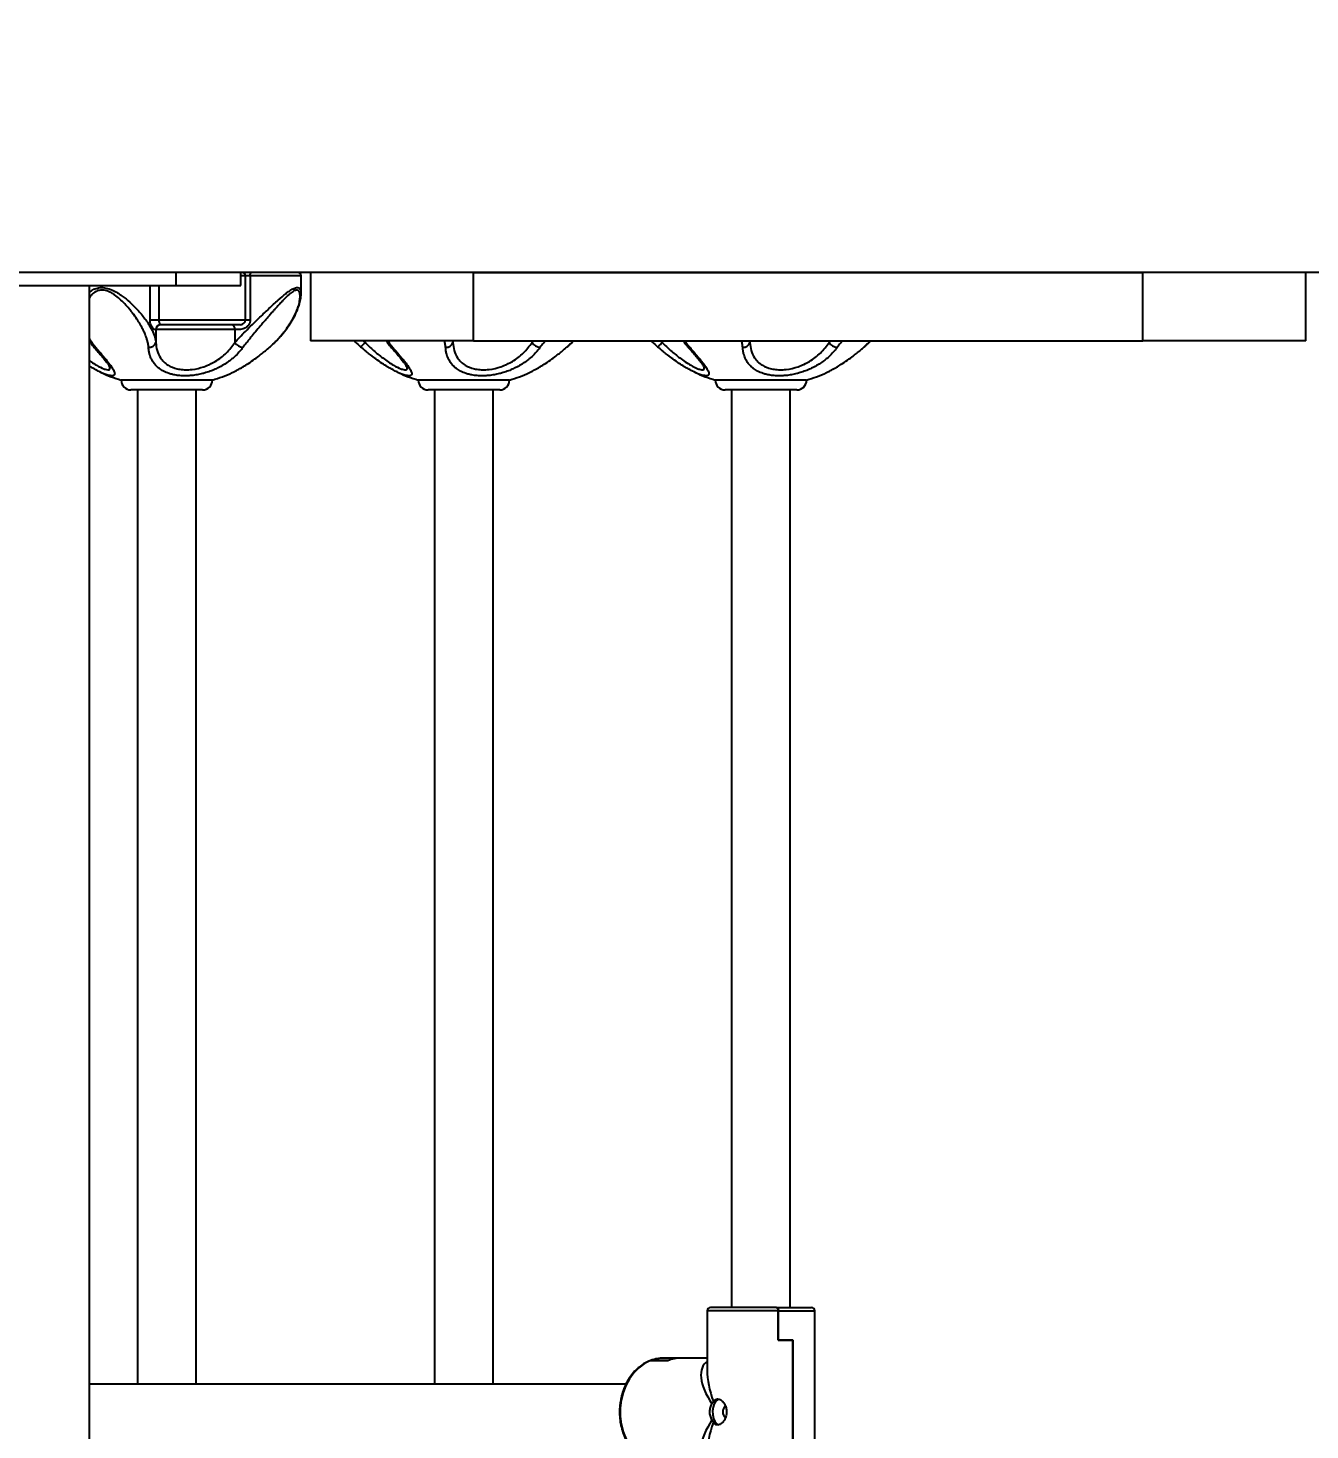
# Model space of a CAD drawing. Header units: millimetres. Extents: x -5684 to 4493, y -3963 to 3401.
# Drawn here: x -2693.2 to -2299.9, y -9.1 to 421 of the extents above; entities that cross this region are included whole.
import ezdxf

# ---------------------------------------------------------------- set-up
doc = ezdxf.new("R2010")
doc.units = ezdxf.units.MM
for name, color, linetype in [('DIKOM_ОБЪЕКТ', 7, 'Continuous'), ('DIKOM_РАЗМЕР_ЗОНА', 7, 'Continuous'), ('DIKOM_РАЗМЕР_ОБЪЕКТА', 7, 'Continuous')]:
    doc.layers.add(name, color=color, linetype=linetype)
doc.styles.add('style1', font='arial.ttf', dxfattribs={"width": 0.8})
doc.dimstyles.new('1-50', dxfattribs={"dimtxt": 300, "dimasz": 200, "dimexe": 100, "dimexo": 0, "dimgap": 100, "dimtad": 1, "dimdec": 0, "dimtxsty": 'style1', "dimcen": 0, "dimclrd": 7, "dimclre": 7, "dimadec": 1, "dimazin": 2, "dimtfac": 1, "dimtdec": 0, "dimtmove": 0, "dimatfit": 3, "dimfxl": 0, "dimlwd": 25, "dimlwe": 18, "dimarcsym": 0})

# ---------------------------------------------------------------- blocks, each defined once
blk = doc.blocks.new('*D10')
at = {"layer": 'Defpoints', "color": 0, "transparency": 16777216}
for p in [(-1818.33, 3401.44), (-5234.13, -2954), (1.4, -2954)]:
    blk.add_point(p, dxfattribs=at)
at = {"layer": 'DIKOM_РАЗМЕР_ЗОНА', "color": 7, "lineweight": 18, "transparency": 16777216}
for p, q in [((-1818.33, 3401.44), (-5334.13, 3401.44)), ((1.4, -2954), (-5334.13, -2954))]:
    blk.add_line(p, q, dxfattribs=at)
at = {"layer": 'DIKOM_РАЗМЕР_ЗОНА', "color": 7, "lineweight": 25, "transparency": 16777216}
blk.add_line((-5234.13, 3201.44), (-5234.13, -2754), dxfattribs=at)
at = {"layer": 'DIKOM_РАЗМЕР_ЗОНА', "color": 7, "transparency": 16777216}
for points in [[(-5267.46, 3201.44), (-5200.79, 3201.44), (-5234.13, 3401.44)], [(-5267.46, -2754), (-5200.79, -2754), (-5234.13, -2954)]]:
    blk.add_solid(points, dxfattribs=at)
at = {"layer": 'DIKOM_РАЗМЕР_ЗОНА', "color": 0, "transparency": 16777216, "insert": (-5487.4, -234.84), "char_height": 300, "attachment_point": 5, "rotation": 90, "style": 'style1'}
blk.add_mtext('6350', dxfattribs=at)
blk = doc.blocks.new('*D11')
at = {"layer": 'Defpoints', "color": 0, "transparency": 16777216}
for p in [(-3580.77, 1935), (-1952.03, 1935), (1.4, -915)]:
    blk.add_point(p, dxfattribs=at)
at = {"layer": 'DIKOM_РАЗМЕР_ОБЪЕКТА', "color": 7, "lineweight": 18, "transparency": 16777216}
for p, q in [((-1952.03, 1935), (-3680.77, 1935)), ((1.4, -915), (-3680.77, -915))]:
    blk.add_line(p, q, dxfattribs=at)
at = {"layer": 'DIKOM_РАЗМЕР_ОБЪЕКТА', "color": 7, "lineweight": 25, "transparency": 16777216}
blk.add_line((-3580.77, -715), (-3580.77, 1735), dxfattribs=at)
at = {"layer": 'DIKOM_РАЗМЕР_ОБЪЕКТА', "color": 7, "transparency": 16777216}
for points in [[(-3614.1, 1735), (-3547.44, 1735), (-3580.77, 1935)], [(-3614.1, -715), (-3547.44, -715), (-3580.77, -915)]]:
    blk.add_solid(points, dxfattribs=at)
at = {"layer": 'DIKOM_РАЗМЕР_ОБЪЕКТА', "color": 0, "transparency": 16777216, "insert": (-3833.94, 268.84), "char_height": 300, "attachment_point": 5, "rotation": 90, "style": 'style1'}
blk.add_mtext('2850', dxfattribs=at)
blk = doc.blocks.new('*D12')
at = {"layer": 'Defpoints', "color": 0, "transparency": 16777216}
for p in [(-3006.93, 396), (2993.07, 396), (2993.07, -1651.7)]:
    blk.add_point(p, dxfattribs=at)
at = {"layer": 'DIKOM_РАЗМЕР_ОБЪЕКТА', "color": 7, "lineweight": 18, "transparency": 16777216}
for p, q in [((-3006.93, 396), (-3006.93, -1751.7)), ((2993.07, 396), (2993.07, -1751.7))]:
    blk.add_line(p, q, dxfattribs=at)
at = {"layer": 'DIKOM_РАЗМЕР_ОБЪЕКТА', "color": 7, "lineweight": 25, "transparency": 16777216}
blk.add_line((-2806.93, -1651.7), (2793.07, -1651.7), dxfattribs=at)
at = {"layer": 'DIKOM_РАЗМЕР_ОБЪЕКТА', "color": 7, "transparency": 16777216}
for points in [[(-2806.93, -1618.36), (-2806.93, -1685.03), (-3006.93, -1651.7)], [(2793.07, -1618.36), (2793.07, -1685.03), (2993.07, -1651.7)]]:
    blk.add_solid(points, dxfattribs=at)
at = {"layer": 'DIKOM_РАЗМЕР_ОБЪЕКТА', "color": 0, "transparency": 16777216, "insert": (16.76, -1398.52), "char_height": 300, "attachment_point": 5, "style": 'style1'}
blk.add_mtext('6000', dxfattribs=at)

msp = doc.modelspace()

# ---------------------------------------------------------------- linework, layer by layer
at = {"layer": 'DIKOM_ОБЪЕКТ'}
for p, q in [((-1498.6, 346), (-2798.6, 346)), ((-2647.87, 346), (-2647.87, 342)), ((-2627.87, 342), (-2627.87, 346)), ((-2626.51, 345), (-2627.87, 345)), ((-2626.51, 331.5), (-2626.51, 345)), ((-2625.03, 345), (-2626.51, 345)), ((-2625.03, 345), (-2625.03, 331.5)), ((-2609.41, 345), (-2625.03, 345)), ((-2609.41, 339.51), (-2609.41, 345)), ((-2606.57, 346), (-2606.57, 325)), ((-2556.57, 325), (-2556.57, 346)), ((-2556.57, 346), (-2351.16, 346)), ((-2351.16, 325), (-2351.16, 346)), ((-2301.16, 325), (-2301.16, 346)), ((-2727.87, 342), (-2647.87, 342)), ((-2674.37, -350), (-2674.37, 342)), ((-2655.75, 331.5), (-2655.75, 342)), ((-2653.08, 342), (-2653.08, 331.5)), ((-2647.87, 342), (-2627.87, 342)), ((-2609.5, 339.51), (-2609.49, 339.36)), ((-2655.75, 331.5), (-2653.08, 331.5)), ((-2653.08, 331.5), (-2626.51, 331.5)), ((-2626.51, 331.5), (-2625.03, 331.5)), ((-2654.01, 328.5), (-2654.01, 324.57)), ((-2629.72, 328.5), (-2654.01, 328.5)), ((-2652.59, 330.01), (-2652.51, 330)), ((-2628.01, 330), (-2652.53, 330)), ((-2630.02, 330), (-2630.34, 329.99)), ((-2629.72, 328.5), (-2629.72, 324.57)), ((-2619.08, 323.07), (-2619.1, 323.07)), ((-2556.57, 325), (-2606.57, 325)), ((-2590.4, 325), (-2589.83, 324.57)), ((-2589.83, 325), (-2589.83, 324.57)), ((-2562.91, 325), (-2562.86, 324.57)), ((-2562.86, 325), (-2562.86, 324.57)), ((-2556.57, 325), (-2351.16, 325)), ((-2538.57, 325), (-2538.57, 324.57)), ((-2538.57, 324.57), (-2538.18, 325)), ((-2527.93, 323.07), (-2527.94, 323.07)), ((-2499.25, 325), (-2498.67, 324.57)), ((-2498.67, 325), (-2498.67, 324.57)), ((-2471.76, 325), (-2471.71, 324.57)), ((-2471.71, 325), (-2471.71, 324.57)), ((-2447.42, 325), (-2447.42, 324.57)), ((-2447.42, 324.57), (-2447.02, 325)), ((-2436.78, 323.07), (-2436.79, 323.07)), ((-2301.16, 325), (-2351.16, 325)), ((-2646.21, 313), (-2664.64, 313)), ((-2647.16, 310), (-2661.64, 310)), ((-2659.64, 310), (-2659.64, 5)), ((-2639.64, 310), (-2647.16, 310)), ((-2636.64, 313), (-2646.21, 313)), ((-2641.64, 5), (-2641.64, 310)), ((-2555.05, 313), (-2573.48, 313)), ((-2556, 310), (-2570.48, 310)), ((-2568.48, 310), (-2568.48, 5)), ((-2548.48, 310), (-2556, 310)), ((-2545.48, 313), (-2555.05, 313)), ((-2550.48, 5), (-2550.48, 310)), ((-2463.9, 313), (-2482.33, 313)), ((-2464.85, 310), (-2479.33, 310)), ((-2477.33, 310), (-2477.33, 28.47)), ((-2457.33, 310), (-2464.85, 310)), ((-2454.33, 313), (-2463.9, 313)), ((-2459.33, 28.47), (-2459.33, 310)), ((-2484.83, 27.47), (-2484.83, 9.19)), ((-2463.06, 27.47), (-2484.83, 27.47)), ((-2463.68, 28.47), (-2483.83, 28.47)), ((-2463.58, 28.47), (-2463.68, 28.47)), ((-2463.58, 28.47), (-2452.83, 28.47)), ((-2463.06, 18.47), (-2463.06, 27.47)), ((-2462.96, 18.57), (-2462.96, 27.47)), ((-2462.96, 27.47), (-2451.83, 27.47)), ((-2451.83, -34.53), (-2451.83, 27.47)), ((-2462.96, 18.57), (-2463.06, 18.57)), ((-2463.06, 18.47), (-2458.57, 18.47)), ((-2462.96, 18.57), (-2458.57, 18.57)), ((-2461.82, 18.47), (-2461.82, 18.57)), ((-2460.93, 18.47), (-2460.93, 18.57)), ((-2458.57, -25.53), (-2458.57, 18.57)), ((-2458.57, 18.47), (-2458.57, -25.63)), ((-2492.96, 12.97), (-2498.22, 12.97)), ((-2486.98, 12.97), (-2492.96, 12.97)), ((-2492.96, 12.97), (-2492.96, 12.97)), ((-2486.83, 12.97), (-2492.9, 12.97)), ((-2484.83, 12.97), (-2486.83, 12.97)), ((-2502.25, 12.19), (-2496.93, 12.19)), ((-2496.91, 12.22), (-2502.17, 12.22)), ((-2496.91, 12.22), (-2496.91, 12.2)), ((-2509.75, 5), (-2674.37, 5)), ((-2482.93, -0.36), (-2483.36, -1.1)), ((-2483.36, -5.97), (-2482.93, -6.71))]:
    msp.add_line(p, q, dxfattribs=at)
at = {"layer": 'DIKOM_ОБЪЕКТ', "flags": 128}
for points in [[(-2625.03, 345), (-2625.03, 345.2), (-2625.01, 345.38), (-2624.97, 345.56), (-2624.93, 345.71), (-2624.87, 345.83), (-2624.81, 345.92), (-2624.74, 345.98), (-2624.67, 346)], [(-2591.03, 323.07), (-2591.04, 323.08), (-2591, 323.15), (-2590.91, 323.28), (-2590.76, 323.47), (-2590.57, 323.7), (-2590.35, 323.97), (-2590.09, 324.26), (-2589.83, 324.57)], [(-2499.87, 323.07), (-2499.89, 323.08), (-2499.85, 323.15), (-2499.75, 323.28), (-2499.61, 323.47), (-2499.42, 323.7), (-2499.19, 323.97), (-2498.94, 324.26), (-2498.67, 324.57)], [(-2502.25, 12.19), (-2504.09, 11.27), (-2505.8, 10.02), (-2507.34, 8.47), (-2508.68, 6.66), (-2509.79, 4.61), (-2510.64, 2.39), (-2511.21, 0.03), (-2511.49, -2.4), (-2511.48, -4.87), (-2511.17, -7.3), (-2510.58, -9.64), (-2509.71, -11.86), (-2508.58, -13.88), (-2507.23, -15.68), (-2505.67, -17.21), (-2503.95, -18.43), (-2502.1, -19.32), (-2500.16, -19.86), (-2498.22, -20.03)], [(-2481.19, 0.42), (-2481.52, 0.29), (-2482.16, -0.23), (-2482.68, -1.04), (-2483.03, -2.07), (-2483.19, -3.24), (-2483.13, -4.42), (-2482.88, -5.53), (-2482.44, -6.47), (-2481.85, -7.14), (-2481.18, -7.49), (-2481.15, -7.5)]]:
    msp.add_lwpolyline(points, dxfattribs=at)
at = {"layer": 'DIKOM_ОБЪЕКТ'}
for centre, radius, start, end in [((-2627.51, 345), 1, 0, 90), ((-2610.41, 345), 1, 0, 90), ((-2628.01, 331.5), 1.5, 270, 0), ((-2652.51, 328.5), 1.5, 90.0408, 180.0407), ((-2631.08, 328.65), 1.36, 353.474, 81.4745), ((-2672.62, 323.75), 0.686, 226.4533, 280.483), ((-2655.91, 324.99), 1.95, 260.2955, 347.483), ((-2627.15, 326.04), 2.97, 209.7023, 268.5129), ((-2581.47, 323.75), 0.686, 226.4533, 280.483), ((-2564.76, 324.99), 1.95, 260.2955, 347.483), ((-2535.99, 326.04), 2.97, 209.7023, 268.5129), ((-2490.32, 323.75), 0.686, 226.4533, 280.483), ((-2473.61, 324.99), 1.95, 260.2955, 347.483), ((-2444.84, 326.04), 2.97, 209.7023, 268.5129), ((-2650.64, 359.24), 48.32, 245.3743, 253.1568), ((-2650.64, 359.24), 48.32, 286.8432, 294.5844), ((-2559.48, 359.24), 48.32, 245.3743, 253.1568), ((-2559.48, 359.24), 48.32, 286.8432, 294.5844), ((-2468.33, 359.24), 48.32, 245.3743, 253.1568), ((-2468.33, 359.24), 48.32, 286.8432, 294.5844), ((-2661.64, 313), 3, 180, 270), ((-2639.64, 313), 3, 270, 0), ((-2570.48, 313), 3, 180, 270), ((-2548.48, 313), 3, 270, 0), ((-2479.33, 313), 3, 180, 270), ((-2457.33, 313), 3, 270, 0), ((-2483.83, 27.47), 1, 90, 180), ((-2452.83, 27.47), 1, 0, 90), ((-2498.21, 2.07), 10.9, 90.0491, 111.2981), ((-2492.88, 2), 10.96, 90.1066, 111.6866), ((-2492.94, 2.01), 10.95, 90.1003, 111.2469), ((-2477.71, -3.53), 2.36, 130.2926, 230.23)]:
    msp.add_arc(centre, radius, start, end, dxfattribs=at)
for major_axis, ratio, start_param, end_param in [((17.31, -14.78), 0.423512, 3.029406, 4.103869), ((-13.25, 20.54), 0.478371, 0.638026, 1.123313), ((17.31, 14.78), 0.423512, 2.179316, 3.253779), ((13.25, 20.54), 0.478371, 2.01828, 2.503567)]:
    msp.add_ellipse((-2468.33, -3.53), major_axis=major_axis, ratio=ratio, start_param=start_param, end_param=end_param, dxfattribs=at)
for points, knots in [([(-2674.37, 339.87), (-2674.21, 340.03), (-2673.74, 340.48), (-2672.68, 341.06), (-2671.15, 341.45), (-2669.24, 341.32), (-2666.86, 340.49), (-2664.36, 338.93), (-2661.95, 336.93), (-2659.66, 334.69), (-2657.48, 332.11), (-2655.75, 329.55), (-2654.62, 327.24), (-2654.13, 325.66), (-2654.03, 324.8), (-2654.01, 324.57)], [0, 0, 0, 0, 0.0269741, 0.0779615, 0.1353596, 0.1934576, 0.260148, 0.3620826, 0.4502233, 0.5409791, 0.658286, 0.7797592, 0.8713157, 0.9653202, 1, 1, 1, 1]), ([(-2656.24, 323.07), (-2656.25, 323.26), (-2656.29, 323.64), (-2656.38, 324.23), (-2656.53, 324.93), (-2656.77, 325.76), (-2657.07, 326.61), (-2657.39, 327.38), (-2657.7, 328.05), (-2658.1, 328.86), (-2658.55, 329.69), (-2659.04, 330.53), (-2659.72, 331.62), (-2660.49, 332.73), (-2661.4, 333.93), (-2662.3, 335.05), (-2663.54, 336.44), (-2665.02, 337.88), (-2666.41, 339), (-2667.86, 339.91), (-2669.35, 340.55), (-2671.01, 340.68), (-2672.45, 340.24), (-2673.44, 339.47), (-2674.08, 338.78), (-2674.3, 338.4), (-2674.37, 338.28)], [0, 0, 0, 0, 0.026273, 0.052546, 0.078818, 0.119379, 0.16028, 0.187547, 0.215354, 0.244347, 0.287828, 0.317083, 0.346763, 0.421344, 0.451728, 0.494933, 0.560414, 0.626931, 0.68709, 0.72391, 0.784926, 0.836998, 0.888851, 0.946846, 0.982852, 1, 1, 1, 1]), ([(-2629.72, 324.57), (-2629.24, 325.1), (-2628.27, 326.18), (-2626.45, 328.02), (-2624.38, 330.07), (-2621.93, 332.42), (-2619.25, 334.97), (-2616.58, 337.45), (-2614.49, 339.25), (-2613.01, 340.37), (-2611.88, 341.06), (-2610.83, 341.45), (-2609.98, 341.32), (-2609.45, 340.68), (-2609.49, 339.88), (-2609.5, 339.51)], [0, 0, 0, 0, 0.076837, 0.155446, 0.247454, 0.341659, 0.453099, 0.568471, 0.662803, 0.711478, 0.761566, 0.817951, 0.875025, 0.940539, 1, 1, 1, 1]), ([(-2619.1, 323.07), (-2618.88, 323.26), (-2618.46, 323.64), (-2617.84, 324.23), (-2617.13, 324.93), (-2616.34, 325.76), (-2615.59, 326.61), (-2614.95, 327.38), (-2614.33, 328.17), (-2613.73, 328.98), (-2613.16, 329.81), (-2612.7, 330.53), (-2612.04, 331.62), (-2611.45, 332.73), (-2610.91, 333.93), (-2610.46, 335.05), (-2610.02, 336.44), (-2609.74, 337.88), (-2609.69, 339), (-2609.83, 339.91), (-2610.19, 340.55), (-2610.94, 340.68), (-2611.92, 340.24), (-2612.9, 339.48), (-2613.97, 338.49), (-2614.88, 337.57), (-2615.73, 336.65), (-2616.45, 335.87), (-2617.15, 335.1), (-2617.85, 334.3), (-2618.57, 333.49), (-2619.28, 332.67), (-2620.01, 331.84), (-2620.75, 330.98), (-2621.77, 329.79), (-2623.07, 328.27), (-2624.27, 326.83), (-2625.33, 325.53), (-2626.27, 324.34), (-2626.91, 323.5), (-2627.22, 323.07)], [0, 0, 0, 0, 0.015971, 0.031941, 0.04791, 0.072565, 0.097428, 0.114002, 0.130905, 0.157336, 0.174959, 0.192742, 0.210783, 0.256118, 0.274587, 0.30085, 0.340653, 0.381086, 0.417654, 0.440035, 0.477125, 0.508777, 0.540296, 0.575549, 0.597435, 0.634958, 0.653917, 0.670873, 0.696301, 0.713445, 0.730867, 0.757136, 0.774648, 0.792465, 0.820571, 0.863135, 0.906246, 0.929415, 0.964483, 1, 1, 1, 1]), ([(-2619.09, 323.07), (-2619.02, 323.13), (-2618.38, 323.66), (-2617.23, 324.8), (-2615.63, 326.49), (-2614.12, 328.35), (-2612.73, 330.35), (-2611.52, 332.43), (-2610.56, 334.49), (-2609.89, 336.42), (-2609.5, 338.02), (-2609.45, 338.96), (-2609.43, 339.34)], [0, 0, 0, 0, 0.0120033, 0.1138478, 0.2225588, 0.3370343, 0.4574044, 0.5820378, 0.7087719, 0.8221281, 0.9275688, 1, 1, 1, 1]), ([(-2654.01, 328.5), (-2654.05, 328.5), (-2654.15, 328.5), (-2654.58, 328.56), (-2655.12, 329.11), (-2655.48, 329.82), (-2655.71, 330.64), (-2655.74, 331.23), (-2655.75, 331.5)], [0, 0, 0, 0, 0.180596, 0.46892, 0.634812, 0.760348, 0.891966, 1, 1, 1, 1]), ([(-2653.08, 331.5), (-2653.08, 331.47), (-2653.08, 331.33), (-2653.07, 331.14), (-2653.03, 330.89), (-2652.96, 330.59), (-2652.85, 330.27), (-2652.7, 330.04), (-2652.64, 330.01), (-2652.6, 330.01), (-2652.59, 330.01)], [0, 0, 0, 0, 0.019169, 0.084408, 0.123795, 0.200511, 0.334625, 0.551725, 0.933332, 1, 1, 1, 1]), ([(-2625.03, 331.5), (-2625.06, 331.22), (-2625.1, 330.67), (-2625.46, 329.92), (-2626.04, 329.25), (-2627.05, 328.67), (-2628.42, 328.48), (-2629.28, 328.49), (-2629.72, 328.5)], [0, 0, 0, 0, 0.112907, 0.223036, 0.332846, 0.486507, 0.731951, 1, 1, 1, 1]), ([(-2674.37, 325.77), (-2674.36, 325.74), (-2674.12, 325.26), (-2673.53, 324.35), (-2672.84, 323.5), (-2672.5, 323.07)], [0, 0, 0, 0, 0.031864, 0.512848, 1, 1, 1, 1]), ([(-2674.37, 324.95), (-2674.08, 324.5), (-2673.7, 323.91), (-2673.19, 323.38), (-2673.08, 323.26)], [0, 0, 0, 0, 0.773898, 1, 1, 1, 1]), ([(-2673.11, 323.26), (-2672.73, 322.82), (-2671.89, 321.87), (-2670.75, 320.54), (-2669.73, 319.3), (-2668.95, 318.28), (-2668.4, 317.49), (-2668.08, 316.95), (-2667.95, 316.64), (-2667.95, 316.65), (-2667.95, 316.65)], [0, 0, 0, 0, 0.140482, 0.306945, 0.462051, 0.605881, 0.735251, 0.851139, 0.947615, 1, 1, 1, 1]), ([(-2672.5, 323.07), (-2672.24, 322.77), (-2671.59, 322.03), (-2670.6, 320.88), (-2669.69, 319.81), (-2668.88, 318.81), (-2668.17, 317.9), (-2667.6, 317.1), (-2667.16, 316.4), (-2666.84, 315.82), (-2666.66, 315.33), (-2666.6, 314.93), (-2666.65, 314.62), (-2666.86, 314.41), (-2667.21, 314.3), (-2667.64, 314.28), (-2668.09, 314.38), (-2668.29, 314.42)], [0, 0, 0, 0, 0.056587, 0.142041, 0.228302, 0.2821, 0.363551, 0.446069, 0.493331, 0.564983, 0.637693, 0.6828, 0.751346, 0.821099, 0.869508, 0.943388, 1, 1, 1, 1]), ([(-2627.22, 323.07), (-2627.45, 322.77), (-2628.02, 322.03), (-2629.06, 320.88), (-2630.22, 319.81), (-2631.46, 318.81), (-2632.78, 317.9), (-2634.17, 317.1), (-2635.57, 316.4), (-2636.96, 315.82), (-2638.4, 315.33), (-2639.84, 314.93), (-2641.29, 314.62), (-2642.77, 314.41), (-2644.27, 314.3), (-2645.79, 314.29), (-2647.4, 314.43), (-2648.78, 314.68), (-2650.24, 315.09), (-2651.63, 315.68), (-2652.8, 316.42), (-2653.75, 317.2), (-2654.62, 318.17), (-2655.35, 319.37), (-2655.82, 320.59), (-2656.06, 321.57), (-2656.18, 322.36), (-2656.22, 322.84), (-2656.24, 323.07)], [0, 0, 0, 0, 0.0310665, 0.0779814, 0.125339, 0.1548745, 0.1995915, 0.2448941, 0.2708413, 0.3101784, 0.3500963, 0.3748604, 0.4124922, 0.4507872, 0.4773641, 0.5179245, 0.5594053, 0.5975436, 0.6287528, 0.6846557, 0.7304151, 0.7616445, 0.8089516, 0.8670929, 0.9147242, 0.9510522, 0.9752706, 1, 1, 1, 1]), ([(-2654.01, 324.57), (-2653.92, 323.73), (-2653.73, 322.01), (-2652.82, 320.04), (-2651.6, 318.55), (-2650, 317.32), (-2648.23, 316.61), (-2646.33, 316.24), (-2644.83, 316.12), (-2642.34, 316.25), (-2639.13, 317), (-2636.15, 318.4), (-2633.94, 319.92), (-2631.75, 321.79), (-2630.54, 323.45), (-2629.72, 324.57)], [0, 0, 0, 0, 0.0961787, 0.1955131, 0.2568614, 0.3198079, 0.4186211, 0.4424312, 0.4942677, 0.5480592, 0.6462151, 0.7503717, 0.8102171, 0.8712637, 1, 1, 1, 1]), ([(-2630.54, 315.32), (-2630.24, 315.46), (-2629.51, 315.79), (-2628.35, 316.42), (-2627.01, 317.2), (-2625.48, 318.17), (-2623.72, 319.37), (-2622.09, 320.59), (-2620.87, 321.57), (-2619.91, 322.36), (-2619.37, 322.84), (-2619.1, 323.07)], [0, 0, 0, 0, 0.09561, 0.2268452, 0.3164097, 0.4520838, 0.6188296, 0.7554336, 0.8596204, 0.9290774, 1, 1, 1, 1]), ([(-2593.06, 325), (-2592.62, 324.55), (-2591.98, 323.89), (-2591.26, 323.28), (-2591.03, 323.08)], [0, 0, 0, 0, 0.671489, 1, 1, 1, 1]), ([(-2577.14, 314.42), (-2577.2, 314.43), (-2577.58, 314.5), (-2578.66, 314.88), (-2580.23, 315.59), (-2581.77, 316.42), (-2583.11, 317.2), (-2584.65, 318.17), (-2586.12, 319.18), (-2587.34, 320.07), (-2588.29, 320.8), (-2589.25, 321.57), (-2590.21, 322.36), (-2590.75, 322.84), (-2591.03, 323.07)], [0, 0, 0, 0, 0.023066, 0.141832, 0.300609, 0.402092, 0.471352, 0.576268, 0.705212, 0.757519, 0.810878, 0.891445, 0.945156, 1, 1, 1, 1]), ([(-2589.83, 324.57), (-2588.96, 323.73), (-2587.19, 322.01), (-2584.74, 320.04), (-2582.66, 318.55), (-2580.69, 317.32), (-2579.25, 316.61), (-2578.18, 316.24), (-2577.54, 316.13), (-2576.91, 316.2), (-2576.91, 316.61), (-2576.9, 316.84)], [0, 0, 0, 0, 0.155999, 0.317117, 0.416623, 0.51872, 0.678993, 0.717612, 0.80169, 0.888938, 1, 1, 1, 1]), ([(-2583.26, 325), (-2582.95, 324.53), (-2582.56, 323.93), (-2582.04, 323.38), (-2581.93, 323.26)], [0, 0, 0, 0, 0.780655, 1, 1, 1, 1]), ([(-2582.75, 325), (-2582.62, 324.79), (-2582.23, 324.12), (-2581.7, 323.5), (-2581.35, 323.07)], [0, 0, 0, 0, 0.32292, 1, 1, 1, 1]), ([(-2581.96, 323.26), (-2581.57, 322.82), (-2580.74, 321.87), (-2579.6, 320.54), (-2578.58, 319.3), (-2577.8, 318.28), (-2577.24, 317.49), (-2576.93, 316.95), (-2576.79, 316.64), (-2576.79, 316.65), (-2576.8, 316.65)], [0, 0, 0, 0, 0.140482, 0.306945, 0.462051, 0.605881, 0.735251, 0.851139, 0.947615, 1, 1, 1, 1]), ([(-2581.35, 323.07), (-2581.09, 322.77), (-2580.43, 322.03), (-2579.44, 320.88), (-2578.54, 319.81), (-2577.73, 318.81), (-2577.02, 317.9), (-2576.45, 317.1), (-2576.01, 316.4), (-2575.69, 315.82), (-2575.51, 315.33), (-2575.44, 314.93), (-2575.5, 314.62), (-2575.71, 314.41), (-2576.06, 314.3), (-2576.49, 314.28), (-2576.94, 314.38), (-2577.14, 314.42)], [0, 0, 0, 0, 0.056587, 0.142041, 0.228302, 0.2821, 0.363551, 0.446069, 0.493331, 0.564983, 0.637693, 0.6828, 0.751346, 0.821099, 0.869508, 0.943388, 1, 1, 1, 1]), ([(-2565.09, 323.07), (-2565.1, 323.26), (-2565.13, 323.64), (-2565.23, 324.23), (-2565.32, 324.68), (-2565.4, 324.94), (-2565.41, 325)], [0, 0, 0, 0, 0.3037345, 0.6074597, 0.9111769, 1, 1, 1, 1]), ([(-2536.07, 323.07), (-2536.3, 322.77), (-2536.86, 322.03), (-2537.91, 320.88), (-2539.06, 319.81), (-2540.3, 318.81), (-2541.62, 317.9), (-2543.01, 317.1), (-2544.42, 316.4), (-2545.81, 315.82), (-2547.25, 315.33), (-2548.69, 314.93), (-2550.14, 314.62), (-2551.62, 314.41), (-2553.12, 314.3), (-2554.64, 314.29), (-2556.24, 314.43), (-2557.63, 314.68), (-2559.09, 315.09), (-2560.47, 315.68), (-2561.65, 316.42), (-2562.59, 317.2), (-2563.47, 318.17), (-2564.2, 319.37), (-2564.67, 320.59), (-2564.91, 321.57), (-2565.03, 322.36), (-2565.07, 322.84), (-2565.09, 323.07)], [0, 0, 0, 0, 0.031066, 0.077981, 0.125339, 0.154874, 0.199591, 0.244894, 0.270841, 0.310178, 0.350096, 0.37486, 0.412492, 0.450787, 0.477364, 0.517925, 0.559405, 0.597544, 0.628753, 0.684656, 0.730415, 0.761645, 0.808952, 0.867093, 0.914724, 0.951052, 0.975271, 1, 1, 1, 1]), ([(-2562.86, 324.57), (-2562.77, 323.73), (-2562.58, 322.01), (-2561.67, 320.04), (-2560.45, 318.55), (-2558.84, 317.32), (-2557.07, 316.61), (-2555.18, 316.24), (-2553.68, 316.12), (-2551.18, 316.25), (-2547.98, 317), (-2545, 318.4), (-2542.79, 319.92), (-2540.6, 321.79), (-2539.39, 323.45), (-2538.57, 324.57)], [0, 0, 0, 0, 0.096179, 0.195513, 0.256861, 0.319808, 0.418621, 0.442431, 0.494268, 0.548059, 0.646215, 0.750372, 0.810217, 0.871264, 1, 1, 1, 1]), ([(-2539.39, 315.32), (-2539.08, 315.46), (-2538.36, 315.79), (-2537.2, 316.42), (-2535.86, 317.2), (-2534.32, 318.17), (-2532.57, 319.37), (-2530.94, 320.59), (-2529.71, 321.57), (-2528.76, 322.36), (-2528.22, 322.84), (-2527.94, 323.07)], [0, 0, 0, 0, 0.09561, 0.226845, 0.31641, 0.452084, 0.61883, 0.755434, 0.85962, 0.929077, 1, 1, 1, 1]), ([(-2534.59, 325), (-2534.76, 324.79), (-2535.29, 324.12), (-2535.76, 323.5), (-2536.07, 323.07)], [0, 0, 0, 0, 0.32292, 1, 1, 1, 1]), ([(-2527.94, 323.07), (-2527.73, 323.26), (-2527.31, 323.64), (-2526.69, 324.23), (-2526.23, 324.68), (-2525.98, 324.94), (-2525.92, 325)], [0, 0, 0, 0, 0.303735, 0.60746, 0.911177, 1, 1, 1, 1]), ([(-2527.93, 323.07), (-2527.87, 323.13), (-2527.23, 323.66), (-2526.55, 324.31), (-2525.98, 324.92), (-2525.91, 325)], [0, 0, 0, 0, 0.093377, 0.885654, 1, 1, 1, 1]), ([(-2501.91, 325), (-2501.47, 324.55), (-2500.83, 323.89), (-2500.11, 323.28), (-2499.88, 323.08)], [0, 0, 0, 0, 0.671489, 1, 1, 1, 1]), ([(-2485.98, 314.42), (-2486.05, 314.43), (-2486.42, 314.5), (-2487.5, 314.88), (-2489.08, 315.59), (-2490.62, 316.42), (-2491.96, 317.2), (-2493.49, 318.17), (-2494.97, 319.18), (-2496.18, 320.07), (-2497.14, 320.8), (-2498.1, 321.57), (-2499.06, 322.36), (-2499.6, 322.84), (-2499.87, 323.07)], [0, 0, 0, 0, 0.023066, 0.141832, 0.300609, 0.402092, 0.471352, 0.576268, 0.705212, 0.757519, 0.810878, 0.891445, 0.945156, 1, 1, 1, 1]), ([(-2498.67, 324.57), (-2497.8, 323.73), (-2496.03, 322.01), (-2493.58, 320.04), (-2491.51, 318.55), (-2489.54, 317.32), (-2488.1, 316.61), (-2487.03, 316.24), (-2486.38, 316.13), (-2485.76, 316.2), (-2485.75, 316.61), (-2485.75, 316.84)], [0, 0, 0, 0, 0.155999, 0.317117, 0.416623, 0.51872, 0.678993, 0.717612, 0.80169, 0.888938, 1, 1, 1, 1]), ([(-2492.11, 325), (-2491.8, 324.53), (-2491.41, 323.93), (-2490.89, 323.38), (-2490.77, 323.26)], [0, 0, 0, 0, 0.780655, 1, 1, 1, 1]), ([(-2491.6, 325), (-2491.47, 324.79), (-2491.07, 324.12), (-2490.55, 323.5), (-2490.19, 323.07)], [0, 0, 0, 0, 0.32292, 1, 1, 1, 1]), ([(-2490.8, 323.26), (-2490.42, 322.82), (-2489.59, 321.87), (-2488.45, 320.54), (-2487.43, 319.3), (-2486.64, 318.28), (-2486.09, 317.49), (-2485.77, 316.95), (-2485.64, 316.64), (-2485.64, 316.65), (-2485.64, 316.65)], [0, 0, 0, 0, 0.140482, 0.306945, 0.462051, 0.605881, 0.735251, 0.851139, 0.947615, 1, 1, 1, 1]), ([(-2490.19, 323.07), (-2489.93, 322.77), (-2489.28, 322.03), (-2488.29, 320.88), (-2487.39, 319.81), (-2486.58, 318.81), (-2485.86, 317.9), (-2485.29, 317.1), (-2484.85, 316.4), (-2484.53, 315.82), (-2484.35, 315.33), (-2484.29, 314.93), (-2484.35, 314.62), (-2484.55, 314.41), (-2484.9, 314.3), (-2485.34, 314.28), (-2485.79, 314.38), (-2485.98, 314.42)], [0, 0, 0, 0, 0.056587, 0.142041, 0.228302, 0.2821, 0.363551, 0.446069, 0.493331, 0.564983, 0.637693, 0.6828, 0.751346, 0.821099, 0.869508, 0.943388, 1, 1, 1, 1]), ([(-2473.93, 323.07), (-2473.95, 323.26), (-2473.98, 323.64), (-2474.08, 324.23), (-2474.17, 324.68), (-2474.24, 324.94), (-2474.26, 325)], [0, 0, 0, 0, 0.303735, 0.60746, 0.911177, 1, 1, 1, 1]), ([(-2444.92, 323.07), (-2445.14, 322.77), (-2445.71, 322.03), (-2446.75, 320.88), (-2447.91, 319.81), (-2449.15, 318.81), (-2450.47, 317.9), (-2451.86, 317.1), (-2453.26, 316.4), (-2454.66, 315.82), (-2456.09, 315.33), (-2457.54, 314.93), (-2458.98, 314.62), (-2460.46, 314.41), (-2461.97, 314.3), (-2463.49, 314.29), (-2465.09, 314.43), (-2466.48, 314.68), (-2467.94, 315.09), (-2469.32, 315.68), (-2470.49, 316.42), (-2471.44, 317.2), (-2472.32, 318.17), (-2473.05, 319.37), (-2473.52, 320.59), (-2473.75, 321.57), (-2473.88, 322.36), (-2473.92, 322.84), (-2473.93, 323.07)], [0, 0, 0, 0, 0.031066, 0.077981, 0.125339, 0.154874, 0.199591, 0.244894, 0.270841, 0.310178, 0.350096, 0.37486, 0.412492, 0.450787, 0.477364, 0.517925, 0.559405, 0.597544, 0.628753, 0.684656, 0.730415, 0.761645, 0.808952, 0.867093, 0.914724, 0.951052, 0.975271, 1, 1, 1, 1]), ([(-2471.71, 324.57), (-2471.61, 323.73), (-2471.42, 322.01), (-2470.52, 320.04), (-2469.29, 318.55), (-2467.69, 317.32), (-2465.92, 316.61), (-2464.03, 316.24), (-2462.53, 316.12), (-2460.03, 316.25), (-2456.82, 317), (-2453.84, 318.4), (-2451.63, 319.92), (-2449.44, 321.79), (-2448.24, 323.45), (-2447.42, 324.57)], [0, 0, 0, 0, 0.0961787, 0.1955131, 0.2568614, 0.3198079, 0.4186211, 0.4424312, 0.4942677, 0.5480592, 0.6462151, 0.7503717, 0.8102171, 0.8712637, 1, 1, 1, 1]), ([(-2448.24, 315.32), (-2447.93, 315.46), (-2447.2, 315.79), (-2446.05, 316.42), (-2444.7, 317.2), (-2443.17, 318.17), (-2441.42, 319.37), (-2439.79, 320.59), (-2438.56, 321.57), (-2437.61, 322.36), (-2437.07, 322.84), (-2436.79, 323.07)], [0, 0, 0, 0, 0.09561, 0.226845, 0.31641, 0.452084, 0.61883, 0.755434, 0.85962, 0.929077, 1, 1, 1, 1]), ([(-2443.44, 325), (-2443.61, 324.79), (-2444.14, 324.12), (-2444.6, 323.5), (-2444.92, 323.07)], [0, 0, 0, 0, 0.32292, 1, 1, 1, 1]), ([(-2436.79, 323.07), (-2436.58, 323.26), (-2436.15, 323.64), (-2435.54, 324.23), (-2435.07, 324.68), (-2434.83, 324.94), (-2434.77, 325)], [0, 0, 0, 0, 0.303735, 0.60746, 0.911177, 1, 1, 1, 1]), ([(-2436.78, 323.07), (-2436.71, 323.13), (-2436.08, 323.66), (-2435.39, 324.31), (-2434.83, 324.92), (-2434.76, 325)], [0, 0, 0, 0, 0.093377, 0.885654, 1, 1, 1, 1]), ([(-2674.37, 318.98), (-2674.19, 318.85), (-2673.43, 318.3), (-2671.85, 317.33), (-2670.4, 316.6), (-2669.33, 316.24), (-2668.69, 316.13), (-2668.07, 316.2), (-2668.06, 316.61), (-2668.06, 316.84)], [0, 0, 0, 0, 0.050662, 0.216806, 0.47762, 0.540466, 0.677287, 0.819267, 1, 1, 1, 1]), ([(-2668.29, 314.42), (-2668.35, 314.43), (-2668.73, 314.5), (-2669.81, 314.88), (-2671.38, 315.58), (-2672.92, 316.42), (-2673.84, 316.94), (-2674.28, 317.22), (-2674.37, 317.28)], [0, 0, 0, 0, 0.0471144, 0.2897033, 0.6140155, 0.821303, 0.9627711, 1, 1, 1, 1]), ([(-2463.68, 28.47), (-2463.62, 28.46), (-2463.49, 28.44), (-2463.32, 28.3), (-2463.18, 28.09), (-2463.09, 27.83), (-2463.06, 27.6), (-2463.06, 27.48), (-2463.06, 27.47)], [0, 0, 0, 0, 0.182618, 0.414889, 0.569213, 0.773912, 0.978819, 1, 1, 1, 1]), ([(-2463.58, 28.47), (-2463.57, 28.47), (-2463.49, 28.46), (-2463.33, 28.41), (-2463.14, 28.21), (-2463.03, 27.96), (-2462.97, 27.71), (-2462.96, 27.55), (-2462.96, 27.47)], [0, 0, 0, 0, 0.026082, 0.258333, 0.48822, 0.70924, 0.843474, 1, 1, 1, 1]), ([(-2498.2, 12.96), (-2498.24, 12.96), (-2498.89, 13.01), (-2500.17, 12.82), (-2501.51, 12.51), (-2502.2, 12.23), (-2502.3, 12.19)], [0, 0, 0, 0, 0.02483, 0.473874, 0.922652, 1, 1, 1, 1]), ([(-2504.89, 10.8), (-2505.39, 10.43), (-2506.42, 9.67), (-2507.79, 8.18), (-2509.02, 6.46), (-2510.04, 4.54), (-2510.84, 2.47), (-2511.4, 0.28), (-2511.7, -1.99), (-2511.75, -4.28), (-2511.53, -6.57), (-2511.06, -8.79), (-2510.34, -10.92), (-2509.39, -12.9), (-2508.22, -14.71), (-2506.85, -16.3), (-2505.32, -17.64), (-2503.65, -18.71), (-2501.87, -19.47), (-2500.06, -19.95), (-2498.84, -20), (-2498.25, -20.03)], [0, 0, 0, 0, 0.048933, 0.101641, 0.154506, 0.207488, 0.260549, 0.313659, 0.366799, 0.419961, 0.473141, 0.526341, 0.579558, 0.632784, 0.686002, 0.73918, 0.792271, 0.845222, 0.897982, 0.95053, 1, 1, 1, 1]), ([(-2502.38, 12.15), (-2502.62, 12.06), (-2503.45, 11.72), (-2504.3, 11.28), (-2504.86, 10.83), (-2504.89, 10.8)], [0, 0, 0, 0, 0.2742522, 0.9534204, 1, 1, 1, 1]), ([(-2482.93, -0.36), (-2482.91, -0.33), (-2482.72, -0.03), (-2482.31, 0.35), (-2481.6, 0.53), (-2480.82, 0.32), (-2480, -0.33), (-2479.32, -1.33), (-2478.9, -2.58), (-2478.82, -3.94), (-2479.11, -5.24), (-2479.68, -6.35), (-2480.46, -7.16), (-2481.31, -7.57), (-2482.1, -7.53), (-2482.62, -7.16), (-2482.86, -6.81), (-2482.93, -6.71)], [0, 0, 0, 0, 0.009115, 0.085707, 0.147076, 0.221382, 0.295639, 0.371194, 0.447777, 0.522899, 0.596331, 0.670483, 0.746613, 0.822955, 0.89745, 0.970933, 1, 1, 1, 1]), ([(-2483.36, -5.97), (-2483.55, -5.58), (-2483.91, -4.81), (-2484.05, -3.45), (-2483.87, -2.15), (-2483.53, -1.44), (-2483.36, -1.1)], [0, 0, 0, 0, 0.260387, 0.517517, 0.768406, 1, 1, 1, 1])]:
    msp.add_open_spline(points, degree=3, knots=knots, dxfattribs=at)

# ---------------------------------------------------------------- dimensions: what is measured, and where the dimension line sits
at = {"layer": 'DIKOM_РАЗМЕР_ЗОНА'}
dim = msp.add_linear_dim(base=(-5234.13, -2954), p1=(-1818.33, 3401.44), p2=(1.4, -2954), angle=90, text='6350', dimstyle='1-50', dxfattribs=at)
dim.commit()
dim.dimension.update_dxf_attribs({"geometry": '*D10', "text_midpoint": (-5234.13, -234.84), "dimtype": 160})
at = {"layer": 'DIKOM_РАЗМЕР_ОБЪЕКТА'}
dim = msp.add_linear_dim(base=(-3580.77, 1935), p1=(1.4, -915), p2=(-1952.03, 1935), angle=90, dimstyle='1-50', dxfattribs=at)
dim.commit()
dim.dimension.update_dxf_attribs({"geometry": '*D11', "text_midpoint": (-3580.77, 268.84), "dimtype": 160})
dim = msp.add_linear_dim(base=(2993.07, -1651.7), p1=(-3006.93, 396), p2=(2993.07, 396), dimstyle='1-50', dxfattribs=at)
dim.commit()
dim.dimension.update_dxf_attribs({"geometry": '*D12', "text_midpoint": (16.76, -1651.7), "dimtype": 160})

doc.saveas('drawing.dxf')
